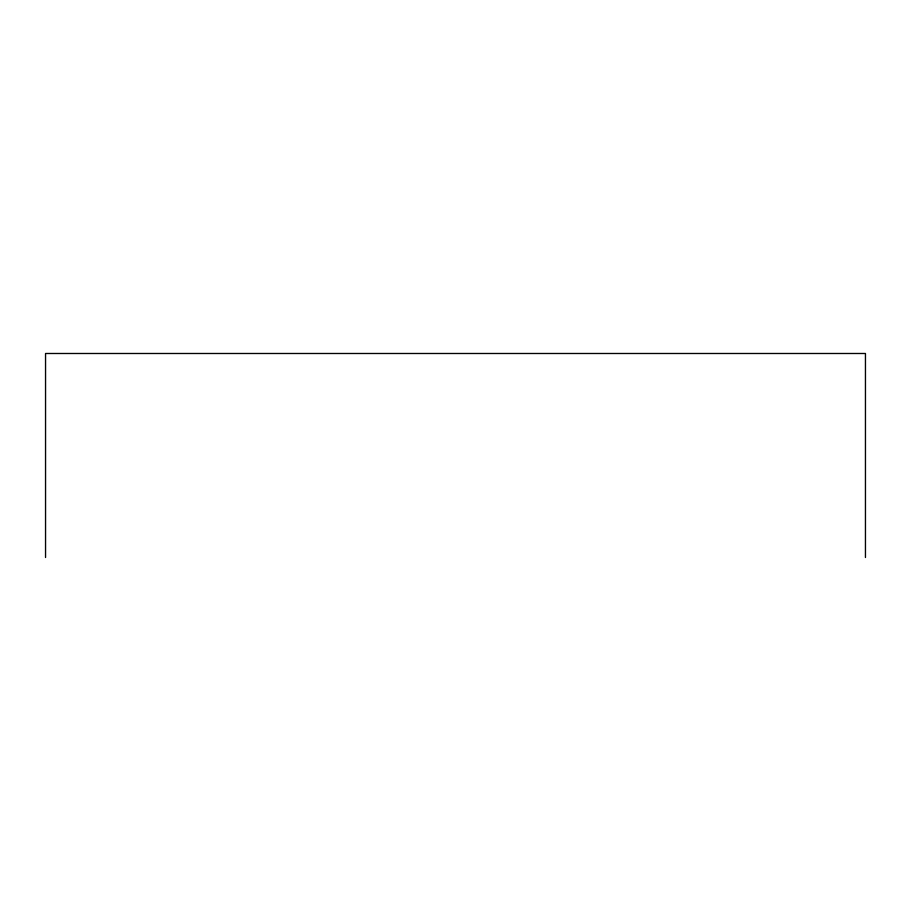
<?xml version="1.0" encoding="UTF-8"?>
<svg xmlns="http://www.w3.org/2000/svg" width="911" height="911" viewBox="0 0 911 911"><rect width="100%" height="100%" fill="white"/><g stroke="black" fill="none" stroke-linecap="round" stroke-linejoin="round"><path stroke-width="1.37" d="M865.45 557.509L865.45 353.491L45.55 353.491L45.55 557.509"/></g></svg>
